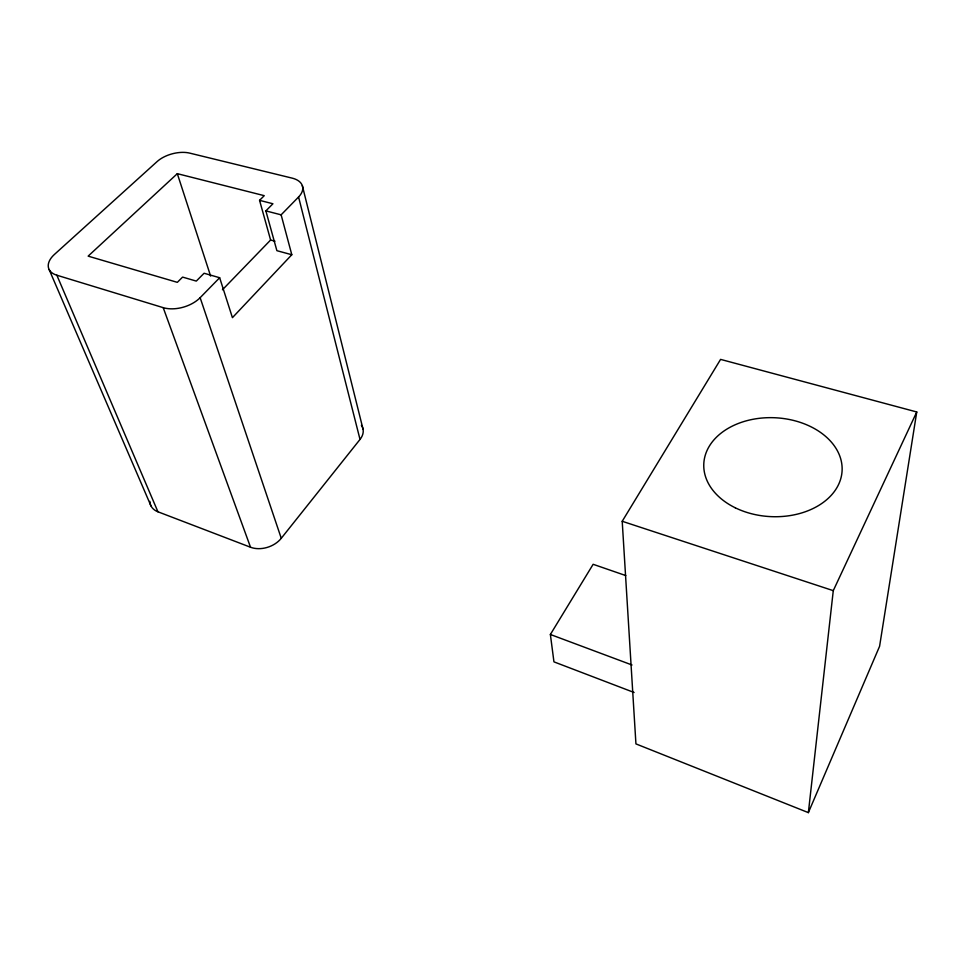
<?xml version="1.0" encoding="UTF-8"?>
<svg xmlns="http://www.w3.org/2000/svg" width="965" height="965" viewBox="0 0 965 965"><rect width="100%" height="100%" fill="white"/><g stroke="black" fill="none" stroke-linecap="round" stroke-linejoin="round"><path stroke-width="1.45" d="M808.368 812.626L833.278 590.652L916.75 411.971L720.59 359.39L622.208 521.281L635.935 743.894L808.368 812.626L879.585 646.309L916.75 411.971M634.101 692.496L553.946 661.857L550.376 634.475L593.137 564.296L625.79 575.574M149.864 501.354A21.93 14.945 -21.1 0 0 157.934 511.788L250.526 547.239A22.485 16.152 -19.2 0 0 281.261 538.301L360.017 439.425A21.037 14.511 -14.4 0 0 361.38 425.227M157.934 511.788L56.851 275.218A26.019 14.584 -18.2 0 1 54.462 254.41L157.114 161.565A24.041 12.955 -15 0 1 189.767 153.133L292.142 178.127A24.813 14.065 -13.2 0 1 298.571 196.993L281.129 214.833L291.804 254.736L232.42 317.666L219.658 277.727L204.085 273.252L196.305 281.092L182.59 277.1L177.331 282.347L88.141 256.135L177.319 173.664L264.253 195.666L259.561 200.346L270.61 240.02L274.977 241.19M222.445 289.79L270.61 240.02M56.851 275.218L163.206 307.654A26.827 15.983 -16.7 0 0 200.141 297.69L219.658 277.727M291.804 254.736L276.883 250.683L265.87 210.889L272.938 203.76L259.561 200.346M265.87 210.889L281.129 214.833M622.208 521.281L833.278 590.652M550.376 634.475L632.015 664.994M49.143 269.561L150.95 505.865M163.206 307.654L250.526 547.239M200.141 297.69L281.261 538.301M177.319 173.664L210.635 276.099M298.571 196.993L360.017 439.425M302.322 185.63L363.093 429.377M735.246 507.783A69.251 49.492 2.9 0 0 842.047 471.511A69.251 49.492 2.9 0 0 741.53 422.296A69.251 49.492 2.9 0 0 735.246 507.783"/></g></svg>
